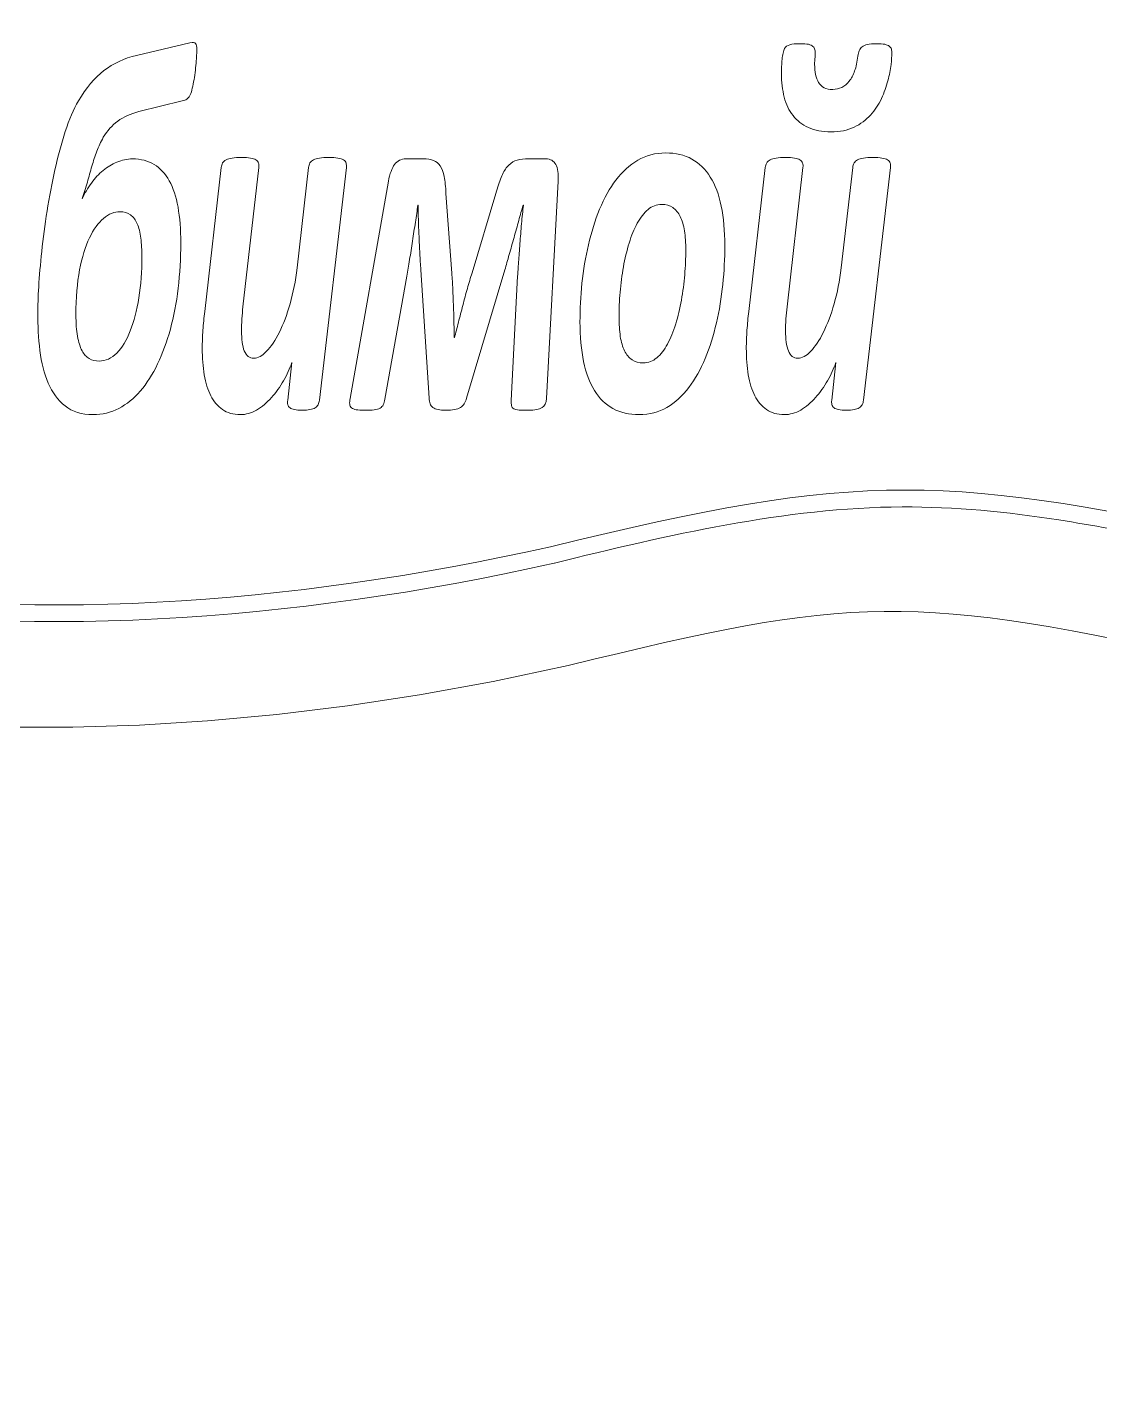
# Model space of a CAD drawing. Header units: millimetres. Extents: x -166 to 172, y -158 to 129.
# Drawn here: x -38.1 to 12.9, y -157.8 to -93.1 of the extents above; entities that cross this region are included whole.
import ezdxf

# ---------------------------------------------------------------- set-up
doc = ezdxf.new("R2010")
doc.units = ezdxf.units.MM
doc.header["$MEASUREMENT"] = 0
doc.layers.add('layer 1', color=7, linetype='Continuous')

msp = doc.modelspace()

# ---------------------------------------------------------------- linework, layer by layer
at = {"layer": 'layer 1', "color": 250, "lineweight": 20}
msp.add_open_spline([(-12.3631, -123.435), (-165.7126, -157.8223), (-137.4806, 122.4513), (-9.1886, 68.7229), (-9.1886, 68.7229), (-8.4247, 74.1681), (-12.1509, 86.8122), (-13.9516, 91.1744), (-13.9516, 91.1744), (-24.329, 73.4211), (-53.2367, 77.0998), (-64.9361, 97.1143), (-64.9361, 97.1143), (-67.5758, 101.6303), (-64.3734, 103.359), (-56.886, 104.9023), (-56.886, 104.9023), (-41.2744, 108.1206), (-34.0526, 113.077), (-20.7248, 102.9337), (-20.7248, 102.9337), (-24.2642, 107.7232), (-25.494, 110.9543), (-28.7995, 114.4332), (-28.7995, 114.4332), (-38.1184, 124.2413), (-17.0344, 125.9335), (-6.4461, 116.3239), (-6.4461, 116.3239), (29.5395, 128.922), (42.3963, 123.0658), (34.9589, 115.2471), (34.9589, 115.2471), (26.8166, 106.6876), (17.5016, 86.8637), (16.669, 68.8077), (16.669, 68.8077), (143.9302, 122.6322), (172.1622, -157.6414), (18.9416, -123.3026), (18.9416, -123.3026), (3.8516, -119.9208), (1.0822, -120.121), (-12.3631, -123.435)], degree=3, knots=[0, 0, 0, 0, 0.0909091, 0.0909091, 0.0909091, 0.0909091, 0.1818182, 0.1818182, 0.1818182, 0.1818182, 0.2727273, 0.2727273, 0.2727273, 0.2727273, 0.3636364, 0.3636364, 0.3636364, 0.3636364, 0.4545455, 0.4545455, 0.4545455, 0.4545455, 0.5454545, 0.5454545, 0.5454545, 0.5454545, 0.6363636, 0.6363636, 0.6363636, 0.6363636, 0.7272727, 0.7272727, 0.7272727, 0.7272727, 0.8181818, 0.8181818, 0.8181818, 0.8181818, 0.9090909, 0.9090909, 0.9090909, 0.9090909, 1, 1, 1, 1], dxfattribs=at)
at = {"layer": 'layer 1', "color": 22, "lineweight": 20}
for points, knots in [([(19.4704, 63.6169), (36.9992, 71.034), (55.7427, 73.056), (73.1436, 64.1592), (73.1436, 64.1592), (102.8099, 48.9912), (115.9726, 9.6672), (117.76, -21.1733), (117.76, -21.1733), (119.4095, -49.638), (112.5371, -83.2521), (90.5999, -103.4306), (90.5999, -103.4306), (71.2041, -121.2715), (45.6121, -123.2097), (20.7336, -117.634), (20.7336, -117.634), (5.7393, -114.2736), (1.5423, -114.1494), (-13.1995, -117.7799), (-13.1995, -117.7799), (-38.1137, -123.3544), (-63.7516, -121.4031), (-83.1526, -103.5041), (-83.1526, -103.5041), (-105.1191, -83.2381), (-111.9123, -49.4954), (-110.1288, -20.965), (-110.1288, -20.965), (-108.206, 9.7941), (-94.9675, 48.5465), (-65.5421, 63.8095), (-65.5421, 63.8095), (-47.8983, 72.9613), (-28.8016, 71.0301), (-10.9432, 63.519), (-10.9432, 63.519), (-10.7365, 63.4321), (-10.4057, 64.1396), (-10.677, 64.2663), (-10.677, 64.2663), (-15.6231, 66.578), (-20.9344, 68.0944), (-26.2842, 69.226), (-26.2842, 69.226), (-31.5101, 70.3315), (-36.8627, 70.8798), (-42.2054, 70.6978), (-42.2054, 70.6978), (-50.5449, 70.4137), (-58.4989, 68.364), (-65.9105, 64.5197), (-65.9105, 64.5197), (-95.4681, 49.188), (-108.9698, 10.3978), (-110.9272, -20.9151), (-110.9272, -20.9151), (-112.7349, -49.8317), (-105.7835, -83.7136), (-83.6951, -104.0921), (-83.6951, -104.0921), (-64.0503, -122.216), (-38.0976, -124.1706), (-13.0248, -118.5606), (-13.0248, -118.5606), (-13.0248, -118.5606), (-13.0082, -118.5567), (-13.0082, -118.5567), (-13.0082, -118.5567), (-7.6509, -117.2373), (-2.017, -115.91), (3.5272, -115.8857), (3.5272, -115.8857), (6.0309, -115.8748), (8.4993, -116.1221), (10.9711, -116.5059), (10.9711, -116.5059), (14.1835, -117.0046), (17.3871, -117.7039), (20.5586, -118.4146), (20.5586, -118.4146), (45.5936, -124.0254), (71.501, -122.0853), (91.1415, -104.0194), (91.1415, -104.0194), (113.2004, -83.729), (120.2305, -49.9772), (118.5587, -21.127), (118.5587, -21.127), (116.7385, 10.2786), (103.3081, 49.635), (73.5078, 64.8715), (73.5078, 64.8715), (66.1943, 68.6108), (58.3589, 70.5828), (50.1533, 70.8189), (50.1533, 70.8189), (44.8957, 70.9702), (39.6467, 70.4061), (34.5099, 69.2952), (34.5099, 69.2952), (29.2633, 68.1606), (24.1411, 66.4613), (19.2025, 64.3725), (19.2025, 64.3725), (18.9522, 64.2276), (19.3216, 63.5554), (19.4704, 63.6169)], [0, 0, 0, 0, 0.037037, 0.037037, 0.037037, 0.037037, 0.0740741, 0.0740741, 0.0740741, 0.0740741, 0.1111111, 0.1111111, 0.1111111, 0.1111111, 0.1481481, 0.1481481, 0.1481481, 0.1481481, 0.1851852, 0.1851852, 0.1851852, 0.1851852, 0.2222222, 0.2222222, 0.2222222, 0.2222222, 0.2592593, 0.2592593, 0.2592593, 0.2592593, 0.2962963, 0.2962963, 0.2962963, 0.2962963, 0.3333333, 0.3333333, 0.3333333, 0.3333333, 0.3703704, 0.3703704, 0.3703704, 0.3703704, 0.4074074, 0.4074074, 0.4074074, 0.4074074, 0.4444444, 0.4444444, 0.4444444, 0.4444444, 0.4814815, 0.4814815, 0.4814815, 0.4814815, 0.5185185, 0.5185185, 0.5185185, 0.5185185, 0.5555556, 0.5555556, 0.5555556, 0.5555556, 0.5925926, 0.5925926, 0.5925926, 0.5925926, 0.6296296, 0.6296296, 0.6296296, 0.6296296, 0.6666667, 0.6666667, 0.6666667, 0.6666667, 0.7037037, 0.7037037, 0.7037037, 0.7037037, 0.7407407, 0.7407407, 0.7407407, 0.7407407, 0.7777778, 0.7777778, 0.7777778, 0.7777778, 0.8148148, 0.8148148, 0.8148148, 0.8148148, 0.8518519, 0.8518519, 0.8518519, 0.8518519, 0.8888889, 0.8888889, 0.8888889, 0.8888889, 0.9259259, 0.9259259, 0.9259259, 0.9259259, 0.962963, 0.962963, 0.962963, 0.962963, 1, 1, 1, 1]), ([(-8.145, -85.1823), (-5.2446, -85.6054), (1.3521, -81.2703), (10.8743, -73.0133), (10.8743, -73.0133), (6.3442, -73.1858), (-2.0971, -71.4667), (-7.6309, -71.5406), (-7.6309, -71.5406), (-8.7947, -71.556), (-10.1881, -70.5668), (-8.1989, -69.184), (-8.1989, -69.184), (-16.5213, -68.166), (-19.7179, -70.4449), (-24.8336, -75.1309), (-24.8336, -75.1309), (-28.4745, -78.466), (-30.597, -82.3171), (-30.3637, -82.5862), (-30.3637, -82.5862), (-20.6002, -93.847), (-14.3271, -90.567), (-4.379, -86.9286), (-4.379, -86.9286), (-6.2882, -85.8825), (-7.412, -86.0135), (-8.145, -85.1823)], [0, 0, 0, 0, 0.1428571, 0.1428571, 0.1428571, 0.1428571, 0.2857143, 0.2857143, 0.2857143, 0.2857143, 0.4285714, 0.4285714, 0.4285714, 0.4285714, 0.5714286, 0.5714286, 0.5714286, 0.5714286, 0.7142857, 0.7142857, 0.7142857, 0.7142857, 0.8571429, 0.8571429, 0.8571429, 0.8571429, 1, 1, 1, 1]), ([(-30.0091, -94.1408), (-30.0091, -94.1999), (-30.014, -94.2844), (-30.0213, -94.3942), (-30.0213, -94.3942), (-30.0286, -94.504), (-30.0359, -94.6349), (-30.0481, -94.7785), (-30.0481, -94.7785), (-30.0603, -94.9221), (-30.0774, -95.0741), (-30.0944, -95.2303), (-30.0944, -95.2303), (-30.1139, -95.3866), (-30.1359, -95.5344), (-30.1627, -95.6738), (-30.1627, -95.6738), (-30.1895, -95.8173), (-30.2188, -95.944), (-30.2481, -96.0665), (-30.2481, -96.0665), (-30.2798, -96.1847), (-30.3139, -96.2776), (-30.3529, -96.3452), (-30.3529, -96.3452), (-30.3895, -96.4086), (-30.4383, -96.4592), (-30.4919, -96.4972), (-30.4919, -96.4972), (-30.5455, -96.5353), (-30.6187, -96.5606), (-30.7089, -96.5775), (-30.7089, -96.5775), (-30.7089, -96.5775), (-32.7668, -97.0842), (-32.7668, -97.0842), (-32.7668, -97.0842), (-33.1619, -97.1856), (-33.4959, -97.3334), (-33.7714, -97.5361), (-33.7714, -97.5361), (-34.0445, -97.7388), (-34.2737, -97.9964), (-34.459, -98.3089), (-34.459, -98.3089), (-34.5785, -98.5243), (-34.6809, -98.7439), (-34.7663, -98.9719), (-34.7663, -98.9719), (-34.854, -99.2), (-34.932, -99.4365), (-35.0028, -99.6856), (-35.0028, -99.6856), (-35.0735, -99.9305), (-35.1467, -100.1839), (-35.2173, -100.4458), (-35.2173, -100.4458), (-35.2881, -100.7034), (-35.3685, -100.9652), (-35.4612, -101.2312), (-35.4612, -101.2312), (-35.3417, -100.9652), (-35.1979, -100.7202), (-35.0271, -100.488), (-35.0271, -100.488), (-34.8589, -100.2557), (-34.6712, -100.0572), (-34.4664, -99.8883), (-34.4664, -99.8883), (-34.2615, -99.7194), (-34.0445, -99.5843), (-33.8105, -99.4871), (-33.8105, -99.4871), (-33.5764, -99.3858), (-33.3325, -99.3351), (-33.0741, -99.3351), (-33.0741, -99.3351), (-32.6742, -99.3351), (-32.3279, -99.4238), (-32.0377, -99.6012), (-32.0377, -99.6012), (-31.7476, -99.7785), (-31.5087, -100.0403), (-31.3209, -100.3782), (-31.3209, -100.3782), (-31.1332, -100.716), (-30.9942, -101.1299), (-30.9064, -101.624), (-30.9064, -101.624), (-30.8186, -102.1223), (-30.7747, -102.6882), (-30.7747, -103.3343), (-30.7747, -103.3343), (-30.7747, -104.0775), (-30.8162, -104.7912), (-30.8991, -105.488), (-30.8991, -105.488), (-30.982, -106.1806), (-31.1064, -106.8267), (-31.2697, -107.4306), (-31.2697, -107.4306), (-31.4355, -108.0303), (-31.6379, -108.5835), (-31.8768, -109.086), (-31.8768, -109.086), (-32.1182, -109.5885), (-32.3913, -110.0193), (-32.6986, -110.374), (-32.6986, -110.374), (-33.0058, -110.7288), (-33.3472, -111.0033), (-33.7251, -111.2017), (-33.7251, -111.2017), (-34.1006, -111.4002), (-34.5053, -111.4973), (-34.9394, -111.4973), (-34.9394, -111.4973), (-35.4856, -111.4973), (-35.9318, -111.3622), (-36.2756, -111.0835), (-36.2756, -111.0835), (-36.6169, -110.809), (-36.8852, -110.4458), (-37.0778, -109.994), (-37.0778, -109.994), (-37.2704, -109.5463), (-37.4021, -109.0311), (-37.4704, -108.4483), (-37.4704, -108.4483), (-37.5411, -107.8698), (-37.5752, -107.2617), (-37.5752, -106.6367), (-37.5752, -106.6367), (-37.5752, -106.3242), (-37.5581, -105.9145), (-37.5289, -105.412), (-37.5289, -105.412), (-37.4972, -104.9095), (-37.4484, -104.352), (-37.385, -103.7355), (-37.385, -103.7355), (-37.3216, -103.1189), (-37.2363, -102.4812), (-37.1314, -101.8098), (-37.1314, -101.8098), (-37.0266, -101.1425), (-36.9022, -100.488), (-36.7608, -99.8503), (-36.7608, -99.8503), (-36.6169, -99.2126), (-36.4536, -98.6087), (-36.2683, -98.0386), (-36.2683, -98.0386), (-36.0805, -97.4685), (-35.8732, -96.9829), (-35.6392, -96.5775), (-35.6392, -96.5775), (-35.2807, -95.9609), (-34.8784, -95.4795), (-34.4273, -95.1374), (-34.4273, -95.1374), (-33.9787, -94.7954), (-33.4593, -94.5547), (-32.8741, -94.4111), (-32.8741, -94.4111), (-32.8741, -94.4111), (-30.3383, -93.8199), (-30.3383, -93.8199), (-30.3383, -93.8199), (-30.1944, -93.7861), (-30.1042, -93.7945), (-30.0676, -93.8452), (-30.0676, -93.8452), (-30.0286, -93.8917), (-30.0091, -93.993), (-30.0091, -94.1408)], [0, 0, 0, 0, 0.0227273, 0.0227273, 0.0227273, 0.0227273, 0.0454545, 0.0454545, 0.0454545, 0.0454545, 0.0681818, 0.0681818, 0.0681818, 0.0681818, 0.0909091, 0.0909091, 0.0909091, 0.0909091, 0.1136364, 0.1136364, 0.1136364, 0.1136364, 0.1363636, 0.1363636, 0.1363636, 0.1363636, 0.1590909, 0.1590909, 0.1590909, 0.1590909, 0.1818182, 0.1818182, 0.1818182, 0.1818182, 0.2045455, 0.2045455, 0.2045455, 0.2045455, 0.2272727, 0.2272727, 0.2272727, 0.2272727, 0.25, 0.25, 0.25, 0.25, 0.2727273, 0.2727273, 0.2727273, 0.2727273, 0.2954545, 0.2954545, 0.2954545, 0.2954545, 0.3181818, 0.3181818, 0.3181818, 0.3181818, 0.3409091, 0.3409091, 0.3409091, 0.3409091, 0.3636364, 0.3636364, 0.3636364, 0.3636364, 0.3863636, 0.3863636, 0.3863636, 0.3863636, 0.4090909, 0.4090909, 0.4090909, 0.4090909, 0.4318182, 0.4318182, 0.4318182, 0.4318182, 0.4545455, 0.4545455, 0.4545455, 0.4545455, 0.4772727, 0.4772727, 0.4772727, 0.4772727, 0.5, 0.5, 0.5, 0.5, 0.5227273, 0.5227273, 0.5227273, 0.5227273, 0.5454545, 0.5454545, 0.5454545, 0.5454545, 0.5681818, 0.5681818, 0.5681818, 0.5681818, 0.5909091, 0.5909091, 0.5909091, 0.5909091, 0.6136364, 0.6136364, 0.6136364, 0.6136364, 0.6363636, 0.6363636, 0.6363636, 0.6363636, 0.6590909, 0.6590909, 0.6590909, 0.6590909, 0.6818182, 0.6818182, 0.6818182, 0.6818182, 0.7045455, 0.7045455, 0.7045455, 0.7045455, 0.7272727, 0.7272727, 0.7272727, 0.7272727, 0.75, 0.75, 0.75, 0.75, 0.7727273, 0.7727273, 0.7727273, 0.7727273, 0.7954545, 0.7954545, 0.7954545, 0.7954545, 0.8181818, 0.8181818, 0.8181818, 0.8181818, 0.8409091, 0.8409091, 0.8409091, 0.8409091, 0.8636364, 0.8636364, 0.8636364, 0.8636364, 0.8863636, 0.8863636, 0.8863636, 0.8863636, 0.9090909, 0.9090909, 0.9090909, 0.9090909, 0.9318182, 0.9318182, 0.9318182, 0.9318182, 0.9545455, 0.9545455, 0.9545455, 0.9545455, 0.9772727, 0.9772727, 0.9772727, 0.9772727, 1, 1, 1, 1]), ([(3.0326, -94.314), (3.0326, -94.4364), (3.0204, -94.618), (2.9936, -94.8503), (2.9936, -94.8503), (2.9668, -95.0868), (2.918, -95.3444), (2.8449, -95.6189), (2.8449, -95.6189), (2.7693, -95.8976), (2.6669, -96.1763), (2.5377, -96.4677), (2.5377, -96.4677), (2.406, -96.7548), (2.2329, -97.0167), (2.0183, -97.2532), (2.0183, -97.2532), (1.8037, -97.4897), (1.5428, -97.6797), (1.2356, -97.8275), (1.2356, -97.8275), (0.9284, -97.9753), (0.5651, -98.0513), (0.1408, -98.0513), (0.1408, -98.0513), (-0.2786, -98.0513), (-0.6371, -97.9837), (-0.9345, -97.8444), (-0.9345, -97.8444), (-1.232, -97.7092), (-1.4758, -97.5192), (-1.666, -97.2785), (-1.666, -97.2785), (-1.8586, -97.0336), (-1.9976, -96.7422), (-2.0854, -96.4001), (-2.0854, -96.4001), (-2.1732, -96.0581), (-2.2171, -95.6864), (-2.2171, -95.2895), (-2.2171, -95.2895), (-2.2171, -95.1839), (-2.2147, -95.0699), (-2.2098, -94.9432), (-2.2098, -94.9432), (-2.2049, -94.8207), (-2.1976, -94.7067), (-2.1854, -94.5969), (-2.1854, -94.5969), (-2.1732, -94.4913), (-2.1585, -94.3942), (-2.139, -94.3013), (-2.139, -94.3013), (-2.1196, -94.2126), (-2.0976, -94.1408), (-2.0732, -94.0901), (-2.0732, -94.0901), (-2.022, -94.0015), (-1.9367, -93.9381), (-1.8196, -93.9043), (-1.8196, -93.9043), (-1.7051, -93.8748), (-1.5417, -93.8579), (-1.332, -93.8579), (-1.332, -93.8579), (-1.1588, -93.8579), (-1.0272, -93.8663), (-0.9321, -93.8874), (-0.9321, -93.8874), (-0.837, -93.9085), (-0.7639, -93.9423), (-0.7175, -93.9846), (-0.7175, -93.9846), (-0.6688, -94.031), (-0.6395, -94.0859), (-0.6273, -94.145), (-0.6273, -94.145), (-0.6151, -94.2084), (-0.6102, -94.2759), (-0.6102, -94.352), (-0.6102, -94.352), (-0.6102, -94.4238), (-0.6151, -94.4998), (-0.6249, -94.5673), (-0.6249, -94.5673), (-0.6346, -94.6391), (-0.6395, -94.7278), (-0.6395, -94.8334), (-0.6395, -94.8334), (-0.6395, -95.1966), (-0.5761, -95.4879), (-0.4493, -95.7075), (-0.4493, -95.7075), (-0.3225, -95.9229), (-0.1006, -96.0327), (0.2188, -96.0327), (0.2188, -96.0327), (0.3749, -96.0327), (0.5211, -95.9989), (0.6504, -95.9356), (0.6504, -95.9356), (0.782, -95.868), (0.8991, -95.7709), (1.0015, -95.6442), (1.0015, -95.6442), (1.1039, -95.5175), (1.1893, -95.3528), (1.2624, -95.1543), (1.2624, -95.1543), (1.3331, -94.9559), (1.3843, -94.7236), (1.4184, -94.4491), (1.4184, -94.4491), (1.4331, -94.352), (1.4551, -94.2633), (1.4843, -94.1915), (1.4843, -94.1915), (1.5111, -94.1155), (1.5574, -94.0564), (1.6184, -94.0057), (1.6184, -94.0057), (1.6818, -93.955), (1.7647, -93.917), (1.872, -93.8917), (1.872, -93.8917), (1.9793, -93.8705), (2.1232, -93.8579), (2.3036, -93.8579), (2.3036, -93.8579), (2.4669, -93.8579), (2.5962, -93.8663), (2.6912, -93.8874), (2.6912, -93.8874), (2.7863, -93.9085), (2.8571, -93.9381), (2.9083, -93.9719), (2.9083, -93.9719), (2.9594, -94.0099), (2.9911, -94.0564), (3.0082, -94.1155), (3.0082, -94.1155), (3.0253, -94.1746), (3.0326, -94.2379), (3.0326, -94.314)], [0, 0, 0, 0, 0.0277778, 0.0277778, 0.0277778, 0.0277778, 0.0555556, 0.0555556, 0.0555556, 0.0555556, 0.0833333, 0.0833333, 0.0833333, 0.0833333, 0.1111111, 0.1111111, 0.1111111, 0.1111111, 0.1388889, 0.1388889, 0.1388889, 0.1388889, 0.1666667, 0.1666667, 0.1666667, 0.1666667, 0.1944444, 0.1944444, 0.1944444, 0.1944444, 0.2222222, 0.2222222, 0.2222222, 0.2222222, 0.25, 0.25, 0.25, 0.25, 0.2777778, 0.2777778, 0.2777778, 0.2777778, 0.3055556, 0.3055556, 0.3055556, 0.3055556, 0.3333333, 0.3333333, 0.3333333, 0.3333333, 0.3611111, 0.3611111, 0.3611111, 0.3611111, 0.3888889, 0.3888889, 0.3888889, 0.3888889, 0.4166667, 0.4166667, 0.4166667, 0.4166667, 0.4444444, 0.4444444, 0.4444444, 0.4444444, 0.4722222, 0.4722222, 0.4722222, 0.4722222, 0.5, 0.5, 0.5, 0.5, 0.5277778, 0.5277778, 0.5277778, 0.5277778, 0.5555556, 0.5555556, 0.5555556, 0.5555556, 0.5833333, 0.5833333, 0.5833333, 0.5833333, 0.6111111, 0.6111111, 0.6111111, 0.6111111, 0.6388889, 0.6388889, 0.6388889, 0.6388889, 0.6666667, 0.6666667, 0.6666667, 0.6666667, 0.6944444, 0.6944444, 0.6944444, 0.6944444, 0.7222222, 0.7222222, 0.7222222, 0.7222222, 0.75, 0.75, 0.75, 0.75, 0.7777778, 0.7777778, 0.7777778, 0.7777778, 0.8055556, 0.8055556, 0.8055556, 0.8055556, 0.8333333, 0.8333333, 0.8333333, 0.8333333, 0.8611111, 0.8611111, 0.8611111, 0.8611111, 0.8888889, 0.8888889, 0.8888889, 0.8888889, 0.9166667, 0.9166667, 0.9166667, 0.9166667, 0.9444444, 0.9444444, 0.9444444, 0.9444444, 0.9722222, 0.9722222, 0.9722222, 0.9722222, 1, 1, 1, 1]), ([(-4.909, -103.4694), (-4.909, -104.0649), (-4.9407, -104.673), (-5.0066, -105.3022), (-5.0066, -105.3022), (-5.07, -105.9272), (-5.17, -106.5395), (-5.3089, -107.1392), (-5.3089, -107.1392), (-5.4479, -107.7346), (-5.6234, -108.2963), (-5.8405, -108.82), (-5.8405, -108.82), (-6.0575, -109.3436), (-6.3184, -109.8081), (-6.6207, -110.2051), (-6.6207, -110.2051), (-6.9231, -110.6063), (-7.2694, -110.923), (-7.6594, -111.1511), (-7.6594, -111.1511), (-8.0496, -111.3833), (-8.4909, -111.4973), (-8.981, -111.4973), (-8.981, -111.4973), (-9.4614, -111.4973), (-9.8784, -111.4002), (-10.227, -111.2102), (-10.227, -111.2102), (-10.5781, -111.0159), (-10.8683, -110.7288), (-11.1024, -110.3529), (-11.1024, -110.3529), (-11.3364, -109.9813), (-11.5096, -109.5168), (-11.6241, -108.9678), (-11.6241, -108.9678), (-11.7388, -108.4188), (-11.7949, -107.7895), (-11.7949, -107.0801), (-11.7949, -107.0801), (-11.7949, -106.4889), (-11.7632, -105.8765), (-11.6998, -105.2515), (-11.6998, -105.2515), (-11.6339, -104.6223), (-11.534, -104.0142), (-11.395, -103.4187), (-11.395, -103.4187), (-11.2584, -102.8275), (-11.0804, -102.2616), (-10.8634, -101.7295), (-10.8634, -101.7295), (-10.6464, -101.1974), (-10.388, -100.7371), (-10.0856, -100.3402), (-10.0856, -100.3402), (-9.7833, -99.9432), (-9.4346, -99.6307), (-9.0444, -99.3984), (-9.0444, -99.3984), (-8.6543, -99.1662), (-8.213, -99.0522), (-7.7228, -99.0522), (-7.7228, -99.0522), (-7.2425, -99.0522), (-6.828, -99.1493), (-6.4769, -99.3435), (-6.4769, -99.3435), (-6.1282, -99.5378), (-5.8356, -99.8207), (-5.6015, -100.1966), (-5.6015, -100.1966), (-5.3674, -100.5724), (-5.1943, -101.0327), (-5.0797, -101.5817), (-5.0797, -101.5817), (-4.9651, -102.1307), (-4.909, -102.76), (-4.909, -103.4694)], [0, 0, 0, 0, 0.05, 0.05, 0.05, 0.05, 0.1, 0.1, 0.1, 0.1, 0.15, 0.15, 0.15, 0.15, 0.2, 0.2, 0.2, 0.2, 0.25, 0.25, 0.25, 0.25, 0.3, 0.3, 0.3, 0.3, 0.35, 0.35, 0.35, 0.35, 0.4, 0.4, 0.4, 0.4, 0.45, 0.45, 0.45, 0.45, 0.5, 0.5, 0.5, 0.5, 0.55, 0.55, 0.55, 0.55, 0.6, 0.6, 0.6, 0.6, 0.65, 0.65, 0.65, 0.65, 0.7, 0.7, 0.7, 0.7, 0.75, 0.75, 0.75, 0.75, 0.8, 0.8, 0.8, 0.8, 0.85, 0.85, 0.85, 0.85, 0.9, 0.9, 0.9, 0.9, 0.95, 0.95, 0.95, 0.95, 1, 1, 1, 1]), ([(-24.1816, -110.8048), (-24.1913, -110.8892), (-24.2109, -110.961), (-24.2425, -111.0244), (-24.2425, -111.0244), (-24.2742, -111.0835), (-24.3206, -111.1342), (-24.384, -111.1722), (-24.384, -111.1722), (-24.4498, -111.2102), (-24.5327, -111.2355), (-24.6326, -111.2566), (-24.6326, -111.2566), (-24.7326, -111.2777), (-24.8545, -111.2904), (-25.0033, -111.2904), (-25.0033, -111.2904), (-25.1496, -111.2904), (-25.2715, -111.2777), (-25.3641, -111.2566), (-25.3641, -111.2566), (-25.4568, -111.2355), (-25.53, -111.2102), (-25.5812, -111.1722), (-25.5812, -111.1722), (-25.6348, -111.1342), (-25.6689, -111.0835), (-25.686, -111.0244), (-25.686, -111.0244), (-25.7006, -110.961), (-25.7031, -110.8892), (-25.6885, -110.8048), (-25.6885, -110.8048), (-25.6885, -110.8048), (-25.4958, -109.0142), (-25.4958, -109.0142), (-25.4958, -109.0142), (-25.5909, -109.3014), (-25.7226, -109.5928), (-25.8884, -109.8842), (-25.8884, -109.8842), (-26.0567, -110.1755), (-26.2468, -110.4458), (-26.4638, -110.6865), (-26.4638, -110.6865), (-26.6809, -110.9315), (-26.9149, -111.1257), (-27.1685, -111.2777), (-27.1685, -111.2777), (-27.4196, -111.4255), (-27.6806, -111.4973), (-27.9463, -111.4973), (-27.9463, -111.4973), (-28.2804, -111.4973), (-28.5608, -111.4171), (-28.7924, -111.2566), (-28.7924, -111.2566), (-29.0241, -111.0962), (-29.2094, -110.8766), (-29.3508, -110.6021), (-29.3508, -110.6021), (-29.4898, -110.3276), (-29.5922, -109.994), (-29.658, -109.6054), (-29.658, -109.6054), (-29.7214, -109.2169), (-29.7531, -108.7988), (-29.7531, -108.3428), (-29.7531, -108.3428), (-29.7531, -108.064), (-29.7434, -107.7769), (-29.7214, -107.4855), (-29.7214, -107.4855), (-29.6995, -107.1899), (-29.6727, -106.8943), (-29.6386, -106.586), (-29.6386, -106.586), (-29.6386, -106.586), (-28.8534, -99.7447), (-28.8534, -99.7447), (-28.8534, -99.7447), (-28.8437, -99.6645), (-28.8217, -99.5927), (-28.7851, -99.5294), (-28.7851, -99.5294), (-28.7486, -99.466), (-28.6949, -99.4196), (-28.6218, -99.3816), (-28.6218, -99.3816), (-28.5462, -99.3435), (-28.4511, -99.314), (-28.3316, -99.2929), (-28.3316, -99.2929), (-28.2121, -99.2718), (-28.0682, -99.2633), (-27.8951, -99.2633), (-27.8951, -99.2633), (-27.7196, -99.2633), (-27.5757, -99.2718), (-27.4635, -99.2929), (-27.4635, -99.2929), (-27.3514, -99.314), (-27.2661, -99.3435), (-27.2027, -99.3816), (-27.2027, -99.3816), (-27.1417, -99.4196), (-27.1002, -99.466), (-27.0783, -99.5294), (-27.0783, -99.5294), (-27.0563, -99.5927), (-27.0515, -99.6645), (-27.0612, -99.7447), (-27.0612, -99.7447), (-27.0612, -99.7447), (-27.8171, -106.3748), (-27.8171, -106.3748), (-27.8171, -106.3748), (-27.8415, -106.5564), (-27.8586, -106.7465), (-27.8708, -106.9449), (-27.8708, -106.9449), (-27.8829, -107.1434), (-27.8878, -107.3335), (-27.8878, -107.5151), (-27.8878, -107.5151), (-27.8878, -107.7135), (-27.878, -107.8909), (-27.8561, -108.0514), (-27.8561, -108.0514), (-27.8342, -108.2161), (-27.8, -108.3512), (-27.7537, -108.4695), (-27.7537, -108.4695), (-27.7049, -108.5835), (-27.644, -108.6679), (-27.5709, -108.7271), (-27.5709, -108.7271), (-27.4977, -108.7862), (-27.4075, -108.8157), (-27.3026, -108.8157), (-27.3026, -108.8157), (-27.1076, -108.8157), (-26.9052, -108.7059), (-26.6931, -108.4863), (-26.6931, -108.4863), (-26.4809, -108.2667), (-26.2785, -107.9669), (-26.0884, -107.5826), (-26.0884, -107.5826), (-25.8982, -107.1983), (-25.7275, -106.7465), (-25.5787, -106.2228), (-25.5787, -106.2228), (-25.4275, -105.6992), (-25.3154, -105.1333), (-25.2398, -104.5209), (-25.2398, -104.5209), (-25.2398, -104.5209), (-24.696, -99.7447), (-24.696, -99.7447), (-24.696, -99.7447), (-24.6912, -99.6645), (-24.6692, -99.5927), (-24.6326, -99.5294), (-24.6326, -99.5294), (-24.5937, -99.466), (-24.5375, -99.4196), (-24.4644, -99.3816), (-24.4644, -99.3816), (-24.3888, -99.3435), (-24.2937, -99.314), (-24.1742, -99.2929), (-24.1742, -99.2929), (-24.0548, -99.2718), (-23.9109, -99.2633), (-23.7378, -99.2633), (-23.7378, -99.2633), (-23.5622, -99.2633), (-23.4184, -99.2718), (-23.3062, -99.2929), (-23.3062, -99.2929), (-23.1941, -99.314), (-23.1062, -99.3435), (-23.0428, -99.3816), (-23.0428, -99.3816), (-22.977, -99.4196), (-22.9356, -99.466), (-22.9161, -99.5294), (-22.9161, -99.5294), (-22.899, -99.5927), (-22.8941, -99.6645), (-22.9039, -99.7447), (-22.9039, -99.7447), (-22.9039, -99.7447), (-24.1816, -110.8048), (-24.1816, -110.8048)], [0, 0, 0, 0, 0.0204082, 0.0204082, 0.0204082, 0.0204082, 0.0408163, 0.0408163, 0.0408163, 0.0408163, 0.0612245, 0.0612245, 0.0612245, 0.0612245, 0.0816327, 0.0816327, 0.0816327, 0.0816327, 0.1020408, 0.1020408, 0.1020408, 0.1020408, 0.122449, 0.122449, 0.122449, 0.122449, 0.1428571, 0.1428571, 0.1428571, 0.1428571, 0.1632653, 0.1632653, 0.1632653, 0.1632653, 0.1836735, 0.1836735, 0.1836735, 0.1836735, 0.2040816, 0.2040816, 0.2040816, 0.2040816, 0.2244898, 0.2244898, 0.2244898, 0.2244898, 0.244898, 0.244898, 0.244898, 0.244898, 0.2653061, 0.2653061, 0.2653061, 0.2653061, 0.2857143, 0.2857143, 0.2857143, 0.2857143, 0.3061224, 0.3061224, 0.3061224, 0.3061224, 0.3265306, 0.3265306, 0.3265306, 0.3265306, 0.3469388, 0.3469388, 0.3469388, 0.3469388, 0.3673469, 0.3673469, 0.3673469, 0.3673469, 0.3877551, 0.3877551, 0.3877551, 0.3877551, 0.4081633, 0.4081633, 0.4081633, 0.4081633, 0.4285714, 0.4285714, 0.4285714, 0.4285714, 0.4489796, 0.4489796, 0.4489796, 0.4489796, 0.4693878, 0.4693878, 0.4693878, 0.4693878, 0.4897959, 0.4897959, 0.4897959, 0.4897959, 0.5102041, 0.5102041, 0.5102041, 0.5102041, 0.5306122, 0.5306122, 0.5306122, 0.5306122, 0.5510204, 0.5510204, 0.5510204, 0.5510204, 0.5714286, 0.5714286, 0.5714286, 0.5714286, 0.5918367, 0.5918367, 0.5918367, 0.5918367, 0.6122449, 0.6122449, 0.6122449, 0.6122449, 0.6326531, 0.6326531, 0.6326531, 0.6326531, 0.6530612, 0.6530612, 0.6530612, 0.6530612, 0.6734694, 0.6734694, 0.6734694, 0.6734694, 0.6938776, 0.6938776, 0.6938776, 0.6938776, 0.7142857, 0.7142857, 0.7142857, 0.7142857, 0.7346939, 0.7346939, 0.7346939, 0.7346939, 0.755102, 0.755102, 0.755102, 0.755102, 0.7755102, 0.7755102, 0.7755102, 0.7755102, 0.7959184, 0.7959184, 0.7959184, 0.7959184, 0.8163265, 0.8163265, 0.8163265, 0.8163265, 0.8367347, 0.8367347, 0.8367347, 0.8367347, 0.8571429, 0.8571429, 0.8571429, 0.8571429, 0.877551, 0.877551, 0.877551, 0.877551, 0.8979592, 0.8979592, 0.8979592, 0.8979592, 0.9183673, 0.9183673, 0.9183673, 0.9183673, 0.9387755, 0.9387755, 0.9387755, 0.9387755, 0.9591837, 0.9591837, 0.9591837, 0.9591837, 0.9795918, 0.9795918, 0.9795918, 0.9795918, 1, 1, 1, 1]), ([(-13.387, -110.733), (-13.3968, -110.9399), (-13.4675, -111.0835), (-13.5992, -111.1637), (-13.5992, -111.1637), (-13.7285, -111.2482), (-13.9479, -111.2904), (-14.2527, -111.2904), (-14.2527, -111.2904), (-14.438, -111.2904), (-14.5843, -111.2862), (-14.694, -111.2777), (-14.694, -111.2777), (-14.8037, -111.2693), (-14.8866, -111.2482), (-14.9451, -111.2144), (-14.9451, -111.2144), (-15.0013, -111.1806), (-15.0378, -111.1342), (-15.0476, -111.0708), (-15.0476, -111.0708), (-15.0597, -111.0117), (-15.0647, -110.9315), (-15.0597, -110.8301), (-15.0597, -110.8301), (-15.0597, -110.8301), (-14.7599, -104.9052), (-14.7599, -104.9052), (-14.7599, -104.9052), (-14.7501, -104.7321), (-14.7355, -104.5083), (-14.716, -104.238), (-14.716, -104.238), (-14.6965, -103.9635), (-14.6769, -103.6721), (-14.6526, -103.3638), (-14.6526, -103.3638), (-14.6282, -103.0556), (-14.6014, -102.7431), (-14.5745, -102.4221), (-14.5745, -102.4221), (-14.5453, -102.1054), (-14.516, -101.8098), (-14.4867, -101.5395), (-14.4867, -101.5395), (-14.4867, -101.5395), (-14.5014, -101.5395), (-14.5014, -101.5395), (-14.5014, -101.5395), (-14.5648, -101.7633), (-14.6331, -102.004), (-14.7062, -102.2701), (-14.7062, -102.2701), (-14.7794, -102.5319), (-14.8549, -102.8022), (-14.9305, -103.0725), (-14.9305, -103.0725), (-15.0061, -103.347), (-15.0841, -103.6172), (-15.1598, -103.8833), (-15.1598, -103.8833), (-15.2353, -104.1535), (-15.3036, -104.3943), (-15.367, -104.6096), (-15.367, -104.6096), (-15.367, -104.6096), (-17.1884, -110.7203), (-17.1884, -110.7203), (-17.1884, -110.7203), (-17.2177, -110.8174), (-17.2542, -110.9061), (-17.2981, -110.9779), (-17.2981, -110.9779), (-17.3445, -111.0539), (-17.4054, -111.113), (-17.481, -111.1595), (-17.481, -111.1595), (-17.5566, -111.206), (-17.6517, -111.2355), (-17.7638, -111.2566), (-17.7638, -111.2566), (-17.876, -111.2777), (-18.0101, -111.2904), (-18.1662, -111.2904), (-18.1662, -111.2904), (-18.3198, -111.2904), (-18.4441, -111.2777), (-18.5417, -111.2566), (-18.5417, -111.2566), (-18.6392, -111.2355), (-18.7197, -111.206), (-18.7855, -111.1595), (-18.7855, -111.1595), (-18.8489, -111.113), (-18.8952, -111.0539), (-18.9196, -110.9779), (-18.9196, -110.9779), (-18.9465, -110.9061), (-18.9635, -110.8132), (-18.9732, -110.7076), (-18.9732, -110.7076), (-18.9732, -110.7076), (-19.3585, -104.6096), (-19.3585, -104.6096), (-19.3585, -104.6096), (-19.378, -104.3689), (-19.3951, -104.1113), (-19.4097, -103.8326), (-19.4097, -103.8326), (-19.4244, -103.5581), (-19.4365, -103.2836), (-19.4487, -103.0133), (-19.4487, -103.0133), (-19.4609, -102.7388), (-19.4707, -102.477), (-19.478, -102.2279), (-19.478, -102.2279), (-19.4853, -101.9745), (-19.4878, -101.7464), (-19.4878, -101.5395), (-19.4878, -101.5395), (-19.4878, -101.5395), (-19.5024, -101.5395), (-19.5024, -101.5395), (-19.5024, -101.5395), (-19.5365, -101.7887), (-19.5755, -102.0589), (-19.6194, -102.3503), (-19.6194, -102.3503), (-19.6658, -102.6417), (-19.7121, -102.9415), (-19.756, -103.2414), (-19.756, -103.2414), (-19.8023, -103.5412), (-19.8486, -103.8368), (-19.8949, -104.124), (-19.8949, -104.124), (-19.9437, -104.4154), (-19.9852, -104.673), (-20.0242, -104.9052), (-20.0242, -104.9052), (-20.0242, -104.9052), (-21.0678, -110.7583), (-21.0678, -110.7583), (-21.0678, -110.7583), (-21.0848, -110.8639), (-21.1117, -110.9526), (-21.1458, -111.0244), (-21.1458, -111.0244), (-21.1799, -111.0919), (-21.2311, -111.1468), (-21.3019, -111.1891), (-21.3019, -111.1891), (-21.375, -111.2313), (-21.4677, -111.2566), (-21.5822, -111.2693), (-21.5822, -111.2693), (-21.6944, -111.282), (-21.8456, -111.2904), (-22.0309, -111.2904), (-22.0309, -111.2904), (-22.2016, -111.2904), (-22.3382, -111.282), (-22.4357, -111.2651), (-22.4357, -111.2651), (-22.5332, -111.2482), (-22.6064, -111.2144), (-22.6576, -111.1722), (-22.6576, -111.1722), (-22.7063, -111.1257), (-22.7356, -111.0666), (-22.7429, -110.999), (-22.7429, -110.999), (-22.7502, -110.9272), (-22.7429, -110.8386), (-22.7234, -110.733), (-22.7234, -110.733), (-22.7234, -110.733), (-20.902, -100.3993), (-20.902, -100.3993), (-20.902, -100.3993), (-20.8361, -100.0446), (-20.7386, -99.7785), (-20.6094, -99.6012), (-20.6094, -99.6012), (-20.4801, -99.4238), (-20.3022, -99.3351), (-20.0729, -99.3351), (-20.0729, -99.3351), (-20.0729, -99.3351), (-19.239, -99.3351), (-19.239, -99.3351), (-19.239, -99.3351), (-19.0488, -99.3351), (-18.8879, -99.3604), (-18.7587, -99.4111), (-18.7587, -99.4111), (-18.6319, -99.4618), (-18.5246, -99.5463), (-18.4417, -99.6729), (-18.4417, -99.6729), (-18.3588, -99.7954), (-18.2954, -99.9643), (-18.2515, -100.1797), (-18.2515, -100.1797), (-18.2101, -100.3909), (-18.1808, -100.6611), (-18.1662, -100.9821), (-18.1662, -100.9821), (-18.1662, -100.9821), (-17.8882, -104.7701), (-17.8882, -104.7701), (-17.8882, -104.7701), (-17.8687, -105.015), (-17.8541, -105.2726), (-17.8419, -105.5429), (-17.8419, -105.5429), (-17.8297, -105.809), (-17.8199, -106.0792), (-17.8102, -106.3453), (-17.8102, -106.3453), (-17.8004, -106.6156), (-17.7931, -106.8732), (-17.7882, -107.1265), (-17.7882, -107.1265), (-17.7834, -107.3757), (-17.7785, -107.6122), (-17.7736, -107.836), (-17.7736, -107.836), (-17.7736, -107.836), (-17.759, -107.836), (-17.759, -107.836), (-17.759, -107.836), (-17.7029, -107.6122), (-17.6395, -107.3715), (-17.5737, -107.1054), (-17.5737, -107.1054), (-17.5078, -106.8436), (-17.4371, -106.5733), (-17.3664, -106.3031), (-17.3664, -106.3031), (-17.2957, -106.0286), (-17.2225, -105.7625), (-17.1494, -105.4965), (-17.1494, -105.4965), (-17.0738, -105.2346), (-17.0006, -104.9855), (-16.9226, -104.7574), (-16.9226, -104.7574), (-16.9226, -104.7574), (-15.7888, -100.9821), (-15.7888, -100.9821), (-15.7888, -100.9821), (-15.7059, -100.6865), (-15.6254, -100.4331), (-15.5426, -100.2219), (-15.5426, -100.2219), (-15.4572, -100.0108), (-15.3646, -99.8419), (-15.2597, -99.7152), (-15.2597, -99.7152), (-15.1548, -99.5885), (-15.033, -99.4914), (-14.8915, -99.428), (-14.8915, -99.428), (-14.7501, -99.3689), (-14.5818, -99.3351), (-14.3868, -99.3351), (-14.3868, -99.3351), (-14.3868, -99.3351), (-13.4237, -99.3351), (-13.4237, -99.3351), (-13.4237, -99.3351), (-13.1993, -99.3351), (-13.0408, -99.4238), (-12.9457, -99.6012), (-12.9457, -99.6012), (-12.8507, -99.7785), (-12.814, -100.0446), (-12.8385, -100.3993), (-12.8385, -100.3993), (-12.8385, -100.3993), (-13.387, -110.733), (-13.387, -110.733)], [0, 0, 0, 0, 0.0140845, 0.0140845, 0.0140845, 0.0140845, 0.028169, 0.028169, 0.028169, 0.028169, 0.0422535, 0.0422535, 0.0422535, 0.0422535, 0.056338, 0.056338, 0.056338, 0.056338, 0.0704225, 0.0704225, 0.0704225, 0.0704225, 0.084507, 0.084507, 0.084507, 0.084507, 0.0985915, 0.0985915, 0.0985915, 0.0985915, 0.1126761, 0.1126761, 0.1126761, 0.1126761, 0.1267606, 0.1267606, 0.1267606, 0.1267606, 0.1408451, 0.1408451, 0.1408451, 0.1408451, 0.1549296, 0.1549296, 0.1549296, 0.1549296, 0.1690141, 0.1690141, 0.1690141, 0.1690141, 0.1830986, 0.1830986, 0.1830986, 0.1830986, 0.1971831, 0.1971831, 0.1971831, 0.1971831, 0.2112676, 0.2112676, 0.2112676, 0.2112676, 0.2253521, 0.2253521, 0.2253521, 0.2253521, 0.2394366, 0.2394366, 0.2394366, 0.2394366, 0.2535211, 0.2535211, 0.2535211, 0.2535211, 0.2676056, 0.2676056, 0.2676056, 0.2676056, 0.2816901, 0.2816901, 0.2816901, 0.2816901, 0.2957746, 0.2957746, 0.2957746, 0.2957746, 0.3098592, 0.3098592, 0.3098592, 0.3098592, 0.3239437, 0.3239437, 0.3239437, 0.3239437, 0.3380282, 0.3380282, 0.3380282, 0.3380282, 0.3521127, 0.3521127, 0.3521127, 0.3521127, 0.3661972, 0.3661972, 0.3661972, 0.3661972, 0.3802817, 0.3802817, 0.3802817, 0.3802817, 0.3943662, 0.3943662, 0.3943662, 0.3943662, 0.4084507, 0.4084507, 0.4084507, 0.4084507, 0.4225352, 0.4225352, 0.4225352, 0.4225352, 0.4366197, 0.4366197, 0.4366197, 0.4366197, 0.4507042, 0.4507042, 0.4507042, 0.4507042, 0.4647887, 0.4647887, 0.4647887, 0.4647887, 0.4788732, 0.4788732, 0.4788732, 0.4788732, 0.4929577, 0.4929577, 0.4929577, 0.4929577, 0.5070423, 0.5070423, 0.5070423, 0.5070423, 0.5211268, 0.5211268, 0.5211268, 0.5211268, 0.5352113, 0.5352113, 0.5352113, 0.5352113, 0.5492958, 0.5492958, 0.5492958, 0.5492958, 0.5633803, 0.5633803, 0.5633803, 0.5633803, 0.5774648, 0.5774648, 0.5774648, 0.5774648, 0.5915493, 0.5915493, 0.5915493, 0.5915493, 0.6056338, 0.6056338, 0.6056338, 0.6056338, 0.6197183, 0.6197183, 0.6197183, 0.6197183, 0.6338028, 0.6338028, 0.6338028, 0.6338028, 0.6478873, 0.6478873, 0.6478873, 0.6478873, 0.6619718, 0.6619718, 0.6619718, 0.6619718, 0.6760563, 0.6760563, 0.6760563, 0.6760563, 0.6901408, 0.6901408, 0.6901408, 0.6901408, 0.7042254, 0.7042254, 0.7042254, 0.7042254, 0.7183099, 0.7183099, 0.7183099, 0.7183099, 0.7323944, 0.7323944, 0.7323944, 0.7323944, 0.7464789, 0.7464789, 0.7464789, 0.7464789, 0.7605634, 0.7605634, 0.7605634, 0.7605634, 0.7746479, 0.7746479, 0.7746479, 0.7746479, 0.7887324, 0.7887324, 0.7887324, 0.7887324, 0.8028169, 0.8028169, 0.8028169, 0.8028169, 0.8169014, 0.8169014, 0.8169014, 0.8169014, 0.8309859, 0.8309859, 0.8309859, 0.8309859, 0.8450704, 0.8450704, 0.8450704, 0.8450704, 0.8591549, 0.8591549, 0.8591549, 0.8591549, 0.8732394, 0.8732394, 0.8732394, 0.8732394, 0.8873239, 0.8873239, 0.8873239, 0.8873239, 0.9014085, 0.9014085, 0.9014085, 0.9014085, 0.915493, 0.915493, 0.915493, 0.915493, 0.9295775, 0.9295775, 0.9295775, 0.9295775, 0.943662, 0.943662, 0.943662, 0.943662, 0.9577465, 0.9577465, 0.9577465, 0.9577465, 0.971831, 0.971831, 0.971831, 0.971831, 0.9859155, 0.9859155, 0.9859155, 0.9859155, 1, 1, 1, 1]), ([(1.6842, -110.8048), (1.6745, -110.8892), (1.6549, -110.961), (1.6233, -111.0244), (1.6233, -111.0244), (1.5916, -111.0835), (1.5452, -111.1342), (1.4818, -111.1722), (1.4818, -111.1722), (1.416, -111.2102), (1.3331, -111.2355), (1.2332, -111.2566), (1.2332, -111.2566), (1.1332, -111.2777), (1.0113, -111.2904), (0.8625, -111.2904), (0.8625, -111.2904), (0.7162, -111.2904), (0.5943, -111.2777), (0.5017, -111.2566), (0.5017, -111.2566), (0.409, -111.2355), (0.3358, -111.2102), (0.2846, -111.1722), (0.2846, -111.1722), (0.231, -111.1342), (0.1969, -111.0835), (0.1798, -111.0244), (0.1798, -111.0244), (0.1652, -110.961), (0.1627, -110.8892), (0.1773, -110.8048), (0.1773, -110.8048), (0.1773, -110.8048), (0.37, -109.0142), (0.37, -109.0142), (0.37, -109.0142), (0.2749, -109.3014), (0.1432, -109.5928), (-0.0226, -109.8842), (-0.0226, -109.8842), (-0.1909, -110.1755), (-0.381, -110.4458), (-0.598, -110.6865), (-0.598, -110.6865), (-0.8151, -110.9315), (-1.0491, -111.1257), (-1.3027, -111.2777), (-1.3027, -111.2777), (-1.5538, -111.4255), (-1.8148, -111.4973), (-2.0805, -111.4973), (-2.0805, -111.4973), (-2.4146, -111.4973), (-2.695, -111.4171), (-2.9266, -111.2566), (-2.9266, -111.2566), (-3.1583, -111.0962), (-3.3436, -110.8766), (-3.485, -110.6021), (-3.485, -110.6021), (-3.624, -110.3276), (-3.7264, -109.994), (-3.7922, -109.6054), (-3.7922, -109.6054), (-3.8556, -109.2169), (-3.8873, -108.7988), (-3.8873, -108.3428), (-3.8873, -108.3428), (-3.8873, -108.064), (-3.8776, -107.7769), (-3.8556, -107.4855), (-3.8556, -107.4855), (-3.8337, -107.1899), (-3.8069, -106.8943), (-3.7728, -106.586), (-3.7728, -106.586), (-3.7728, -106.586), (-2.9876, -99.7447), (-2.9876, -99.7447), (-2.9876, -99.7447), (-2.9779, -99.6645), (-2.9559, -99.5927), (-2.9193, -99.5294), (-2.9193, -99.5294), (-2.8828, -99.466), (-2.8291, -99.4196), (-2.756, -99.3816), (-2.756, -99.3816), (-2.6804, -99.3435), (-2.5853, -99.314), (-2.4658, -99.2929), (-2.4658, -99.2929), (-2.3463, -99.2718), (-2.2024, -99.2633), (-2.0293, -99.2633), (-2.0293, -99.2633), (-1.8538, -99.2633), (-1.7099, -99.2718), (-1.5977, -99.2929), (-1.5977, -99.2929), (-1.4856, -99.314), (-1.4003, -99.3435), (-1.3369, -99.3816), (-1.3369, -99.3816), (-1.2759, -99.4196), (-1.2344, -99.466), (-1.2125, -99.5294), (-1.2125, -99.5294), (-1.1905, -99.5927), (-1.1857, -99.6645), (-1.1954, -99.7447), (-1.1954, -99.7447), (-1.1954, -99.7447), (-1.9513, -106.3748), (-1.9513, -106.3748), (-1.9513, -106.3748), (-1.9757, -106.5564), (-1.9928, -106.7465), (-2.005, -106.9449), (-2.005, -106.9449), (-2.0171, -107.1434), (-2.022, -107.3335), (-2.022, -107.5151), (-2.022, -107.5151), (-2.022, -107.7135), (-2.0122, -107.8909), (-1.9903, -108.0514), (-1.9903, -108.0514), (-1.9684, -108.2161), (-1.9342, -108.3512), (-1.8879, -108.4695), (-1.8879, -108.4695), (-1.8391, -108.5835), (-1.7782, -108.6679), (-1.7051, -108.7271), (-1.7051, -108.7271), (-1.6319, -108.7862), (-1.5417, -108.8157), (-1.4368, -108.8157), (-1.4368, -108.8157), (-1.2418, -108.8157), (-1.0394, -108.7059), (-0.8273, -108.4863), (-0.8273, -108.4863), (-0.6151, -108.2667), (-0.4127, -107.9669), (-0.2226, -107.5826), (-0.2226, -107.5826), (-0.0324, -107.1983), (0.1383, -106.7465), (0.2871, -106.2228), (0.2871, -106.2228), (0.4383, -105.6992), (0.5504, -105.1333), (0.626, -104.5209), (0.626, -104.5209), (0.626, -104.5209), (1.1698, -99.7447), (1.1698, -99.7447), (1.1698, -99.7447), (1.1746, -99.6645), (1.1966, -99.5927), (1.2332, -99.5294), (1.2332, -99.5294), (1.2721, -99.466), (1.3283, -99.4196), (1.4014, -99.3816), (1.4014, -99.3816), (1.477, -99.3435), (1.5721, -99.314), (1.6916, -99.2929), (1.6916, -99.2929), (1.811, -99.2718), (1.9549, -99.2633), (2.128, -99.2633), (2.128, -99.2633), (2.3036, -99.2633), (2.4474, -99.2718), (2.5596, -99.2929), (2.5596, -99.2929), (2.6717, -99.314), (2.7596, -99.3435), (2.823, -99.3816), (2.823, -99.3816), (2.8888, -99.4196), (2.9302, -99.466), (2.9497, -99.5294), (2.9497, -99.5294), (2.9668, -99.5927), (2.9717, -99.6645), (2.9619, -99.7447), (2.9619, -99.7447), (2.9619, -99.7447), (1.6842, -110.8048), (1.6842, -110.8048)], [0, 0, 0, 0, 0.0204082, 0.0204082, 0.0204082, 0.0204082, 0.0408163, 0.0408163, 0.0408163, 0.0408163, 0.0612245, 0.0612245, 0.0612245, 0.0612245, 0.0816327, 0.0816327, 0.0816327, 0.0816327, 0.1020408, 0.1020408, 0.1020408, 0.1020408, 0.122449, 0.122449, 0.122449, 0.122449, 0.1428571, 0.1428571, 0.1428571, 0.1428571, 0.1632653, 0.1632653, 0.1632653, 0.1632653, 0.1836735, 0.1836735, 0.1836735, 0.1836735, 0.2040816, 0.2040816, 0.2040816, 0.2040816, 0.2244898, 0.2244898, 0.2244898, 0.2244898, 0.244898, 0.244898, 0.244898, 0.244898, 0.2653061, 0.2653061, 0.2653061, 0.2653061, 0.2857143, 0.2857143, 0.2857143, 0.2857143, 0.3061224, 0.3061224, 0.3061224, 0.3061224, 0.3265306, 0.3265306, 0.3265306, 0.3265306, 0.3469388, 0.3469388, 0.3469388, 0.3469388, 0.3673469, 0.3673469, 0.3673469, 0.3673469, 0.3877551, 0.3877551, 0.3877551, 0.3877551, 0.4081633, 0.4081633, 0.4081633, 0.4081633, 0.4285714, 0.4285714, 0.4285714, 0.4285714, 0.4489796, 0.4489796, 0.4489796, 0.4489796, 0.4693878, 0.4693878, 0.4693878, 0.4693878, 0.4897959, 0.4897959, 0.4897959, 0.4897959, 0.5102041, 0.5102041, 0.5102041, 0.5102041, 0.5306122, 0.5306122, 0.5306122, 0.5306122, 0.5510204, 0.5510204, 0.5510204, 0.5510204, 0.5714286, 0.5714286, 0.5714286, 0.5714286, 0.5918367, 0.5918367, 0.5918367, 0.5918367, 0.6122449, 0.6122449, 0.6122449, 0.6122449, 0.6326531, 0.6326531, 0.6326531, 0.6326531, 0.6530612, 0.6530612, 0.6530612, 0.6530612, 0.6734694, 0.6734694, 0.6734694, 0.6734694, 0.6938776, 0.6938776, 0.6938776, 0.6938776, 0.7142857, 0.7142857, 0.7142857, 0.7142857, 0.7346939, 0.7346939, 0.7346939, 0.7346939, 0.755102, 0.755102, 0.755102, 0.755102, 0.7755102, 0.7755102, 0.7755102, 0.7755102, 0.7959184, 0.7959184, 0.7959184, 0.7959184, 0.8163265, 0.8163265, 0.8163265, 0.8163265, 0.8367347, 0.8367347, 0.8367347, 0.8367347, 0.8571429, 0.8571429, 0.8571429, 0.8571429, 0.877551, 0.877551, 0.877551, 0.877551, 0.8979592, 0.8979592, 0.8979592, 0.8979592, 0.9183673, 0.9183673, 0.9183673, 0.9183673, 0.9387755, 0.9387755, 0.9387755, 0.9387755, 0.9591837, 0.9591837, 0.9591837, 0.9591837, 0.9795918, 0.9795918, 0.9795918, 0.9795918, 1, 1, 1, 1]), ([(-6.767, -103.6806), (-6.767, -103.3343), (-6.7865, -103.026), (-6.828, -102.76), (-6.828, -102.76), (-6.867, -102.4897), (-6.9353, -102.2616), (-7.0279, -102.0758), (-7.0279, -102.0758), (-7.1206, -101.89), (-7.2401, -101.7507), (-7.3839, -101.6493), (-7.3839, -101.6493), (-7.5302, -101.5522), (-7.7058, -101.5015), (-7.9155, -101.5015), (-7.9155, -101.5015), (-8.1544, -101.5015), (-8.369, -101.5817), (-8.5592, -101.7422), (-8.5592, -101.7422), (-8.7494, -101.9027), (-8.9201, -102.1223), (-9.0713, -102.3926), (-9.0713, -102.3926), (-9.22, -102.667), (-9.3492, -102.9796), (-9.4589, -103.3385), (-9.4589, -103.3385), (-9.5687, -103.6975), (-9.6589, -104.0775), (-9.732, -104.4703), (-9.732, -104.4703), (-9.8028, -104.8672), (-9.8539, -105.2684), (-9.8881, -105.678), (-9.8881, -105.678), (-9.9222, -106.0877), (-9.9368, -106.4762), (-9.9368, -106.8478), (-9.9368, -106.8478), (-9.9368, -107.1941), (-9.9173, -107.5024), (-9.8784, -107.7769), (-9.8784, -107.7769), (-9.8369, -108.0472), (-9.7711, -108.2752), (-9.6784, -108.461), (-9.6784, -108.461), (-9.5833, -108.6468), (-9.4663, -108.7904), (-9.32, -108.8875), (-9.32, -108.8875), (-9.1761, -108.9889), (-8.9981, -109.0353), (-8.7884, -109.0353), (-8.7884, -109.0353), (-8.5494, -109.0353), (-8.3349, -108.9551), (-8.1447, -108.7946), (-8.1447, -108.7946), (-7.9545, -108.6341), (-7.7838, -108.4146), (-7.6351, -108.1401), (-7.6351, -108.1401), (-7.4839, -107.8656), (-7.3547, -107.5446), (-7.2449, -107.1857), (-7.2449, -107.1857), (-7.1352, -106.8267), (-7.045, -106.4509), (-6.9743, -106.0497), (-6.9743, -106.0497), (-6.9012, -105.6485), (-6.8499, -105.2473), (-6.8158, -104.8419), (-6.8158, -104.8419), (-6.7841, -104.4407), (-6.767, -104.0522), (-6.767, -103.6806)], [0, 0, 0, 0, 0.05, 0.05, 0.05, 0.05, 0.1, 0.1, 0.1, 0.1, 0.15, 0.15, 0.15, 0.15, 0.2, 0.2, 0.2, 0.2, 0.25, 0.25, 0.25, 0.25, 0.3, 0.3, 0.3, 0.3, 0.35, 0.35, 0.35, 0.35, 0.4, 0.4, 0.4, 0.4, 0.45, 0.45, 0.45, 0.45, 0.5, 0.5, 0.5, 0.5, 0.55, 0.55, 0.55, 0.55, 0.6, 0.6, 0.6, 0.6, 0.65, 0.65, 0.65, 0.65, 0.7, 0.7, 0.7, 0.7, 0.75, 0.75, 0.75, 0.75, 0.8, 0.8, 0.8, 0.8, 0.85, 0.85, 0.85, 0.85, 0.9, 0.9, 0.9, 0.9, 0.95, 0.95, 0.95, 0.95, 1, 1, 1, 1]), ([(-32.623, -104.0015), (-32.623, -103.6721), (-32.64, -103.3723), (-32.6742, -103.1062), (-32.6742, -103.1062), (-32.7083, -102.836), (-32.7644, -102.6079), (-32.8424, -102.4221), (-32.8424, -102.4221), (-32.9205, -102.2405), (-33.0277, -102.0969), (-33.1643, -101.9956), (-33.1643, -101.9956), (-33.2984, -101.8985), (-33.4666, -101.8478), (-33.6666, -101.8478), (-33.6666, -101.8478), (-33.9348, -101.8478), (-34.1933, -101.9534), (-34.4469, -102.1645), (-34.4469, -102.1645), (-34.698, -102.3757), (-34.9223, -102.6839), (-35.1174, -103.0936), (-35.1174, -103.0936), (-35.3124, -103.499), (-35.4685, -104.01), (-35.5855, -104.6181), (-35.5855, -104.6181), (-35.7026, -105.2304), (-35.7611, -105.9399), (-35.7611, -106.7465), (-35.7611, -106.7465), (-35.7611, -107.1434), (-35.7343, -107.4855), (-35.6855, -107.7684), (-35.6855, -107.7684), (-35.6343, -108.0514), (-35.5636, -108.2836), (-35.4709, -108.4568), (-35.4709, -108.4568), (-35.3783, -108.6299), (-35.2637, -108.7524), (-35.1247, -108.8326), (-35.1247, -108.8326), (-34.9857, -108.9129), (-34.8321, -108.9509), (-34.659, -108.9509), (-34.659, -108.9509), (-34.3469, -108.9509), (-34.064, -108.8242), (-33.8129, -108.5666), (-33.8129, -108.5666), (-33.5641, -108.309), (-33.3496, -107.9585), (-33.1741, -107.5151), (-33.1741, -107.5151), (-32.9985, -107.0716), (-32.8619, -106.5438), (-32.7668, -105.9357), (-32.7668, -105.9357), (-32.6717, -105.3318), (-32.623, -104.6856), (-32.623, -104.0015)], [0, 0, 0, 0, 0.0625, 0.0625, 0.0625, 0.0625, 0.125, 0.125, 0.125, 0.125, 0.1875, 0.1875, 0.1875, 0.1875, 0.25, 0.25, 0.25, 0.25, 0.3125, 0.3125, 0.3125, 0.3125, 0.375, 0.375, 0.375, 0.375, 0.4375, 0.4375, 0.4375, 0.4375, 0.5, 0.5, 0.5, 0.5, 0.5625, 0.5625, 0.5625, 0.5625, 0.625, 0.625, 0.625, 0.625, 0.6875, 0.6875, 0.6875, 0.6875, 0.75, 0.75, 0.75, 0.75, 0.8125, 0.8125, 0.8125, 0.8125, 0.875, 0.875, 0.875, 0.875, 0.9375, 0.9375, 0.9375, 0.9375, 1, 1, 1, 1])]:
    msp.add_open_spline(points, degree=3, knots=knots, dxfattribs=at)

doc.saveas('drawing.dxf')
